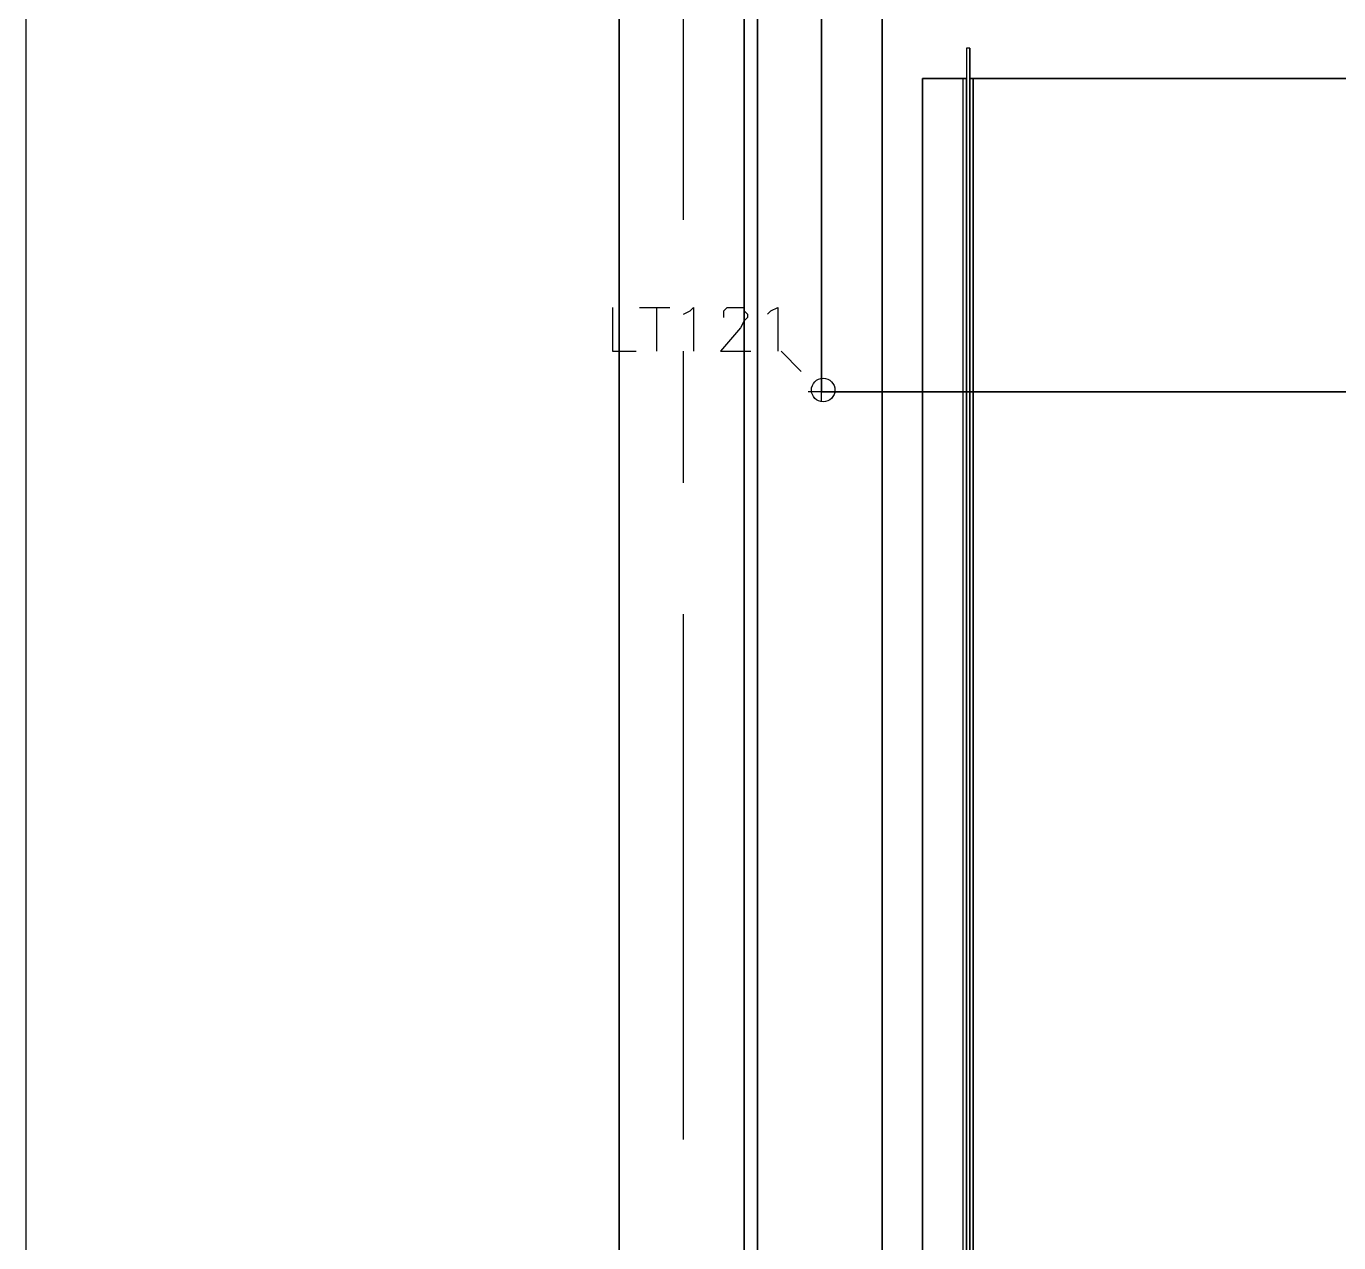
# Model space of a CAD drawing. Header units: metres. Extents: x 114 to 218, y 8 to 180.
# Drawn here: x 126.49 to 132.48, y 83.82 to 89.37 of the extents above; entities that cross this region are included whole.
import ezdxf

# ---------------------------------------------------------------- set-up
doc = ezdxf.new("R2010")
doc.units = ezdxf.units.M
doc.header["$MEASUREMENT"] = 0
for name, color, linetype in [('A_GRID', 7, 'Continuous'), ('E-LIGHT', 7, 'Continuous'), ('E-LIGHT-CLRANCE', 7, 'Continuous'), ('E-TFP-LIGHT', 7, 'Continuous'), ('M-RA2S-Conn', 7, 'Continuous'), ('M-RA2S-Rect', 7, 'Continuous'), ('S-3D-BEAM', 7, 'Continuous'), ('S-3D-SLAB', 7, 'Continuous')]:
    doc.layers.add(name, color=color, linetype=linetype)

msp = doc.modelspace()

# ---------------------------------------------------------------- linework, layer by layer
at = {"layer": 'A_GRID', "color": 1, "true_color": 0xff0000}
for points in [[(129.4885, 88.4859), (129.4885, 90.8855)], [(129.4885, 87.2861), (129.4885, 87.886)], [(129.4885, 84.2867), (129.4885, 86.6863)]]:
    msp.add_lwpolyline(points, dxfattribs=at)
at = {"layer": 'E-LIGHT', "color": 5, "true_color": 0x0000ff}
for points in [[(130.1191, 87.7014), (130.1191, 90.1164), (134.9182, 90.1164), (134.9182, 87.7014), (134.9182, 90.1164), (130.1191, 90.1164), (130.1191, 87.7014)], [(134.9182, 87.7014), (130.1191, 87.7014), (134.9182, 87.7014)], [(130.1191, 87.7014), (130.1191, 87.7014)], [(130.1191, 87.7014), (130.1191, 87.7014)]]:
    msp.add_lwpolyline(points, dxfattribs=at)
at = {"layer": 'E-LIGHT-CLRANCE', "color": 150, "true_color": 0x007fff}
for points in [[(130.1191, 87.7014), (130.1191, 90.1164), (134.9182, 90.1164), (134.9182, 87.7014), (134.9182, 90.1164), (130.1191, 90.1164), (130.1191, 87.7014)], [(134.9182, 87.7014), (130.1191, 87.7014), (134.9182, 87.7014)], [(130.1191, 87.7014), (130.1191, 87.7014)], [(130.1191, 87.7014), (130.1191, 87.7014)]]:
    msp.add_lwpolyline(points, dxfattribs=at)
at = {"layer": 'E-TFP-LIGHT', "color": 5, "true_color": 0x0000ff}
for points in [[(129.1655, 88.086), (129.1655, 87.886), (129.2731, 87.886)], [(129.2885, 88.086), (129.4269, 88.086)], [(129.3654, 88.086), (129.3654, 87.886)], [(129.4885, 88.0552), (129.5192, 88.0706), (129.5346, 88.086), (129.5346, 87.886)], [(129.673, 88.0398), (129.673, 88.0552), (129.673, 88.0706), (129.6884, 88.086), (129.7038, 88.086), (129.7346, 88.086), (129.7653, 88.086), (129.7653, 88.0706), (129.7807, 88.0552), (129.7807, 88.0398), (129.7653, 88.0245), (129.75, 87.9937), (129.6577, 87.886), (129.7961, 87.886)], [(129.873, 88.0552), (129.8884, 88.0706), (129.9192, 88.086), (129.9192, 87.886)], [(130.0268, 87.7937), (129.9345, 87.886)], [(130.0268, 87.7937), (130.0268, 87.7937), (130.0268, 87.7937), (130.0268, 87.7937)], [(130.1191, 87.7476), (130.1191, 87.7014), (130.1653, 87.7014)], [(130.1191, 87.6553), (130.1191, 87.7014), (130.0576, 87.7014)], [(130.1191, 87.7014), (130.1191, 87.7014)], [(130.1191, 87.7014), (130.1191, 87.7014)], [(130.1653, 87.7014), (130.1653, 87.7014)]]:
    msp.add_lwpolyline(points, dxfattribs=at)
msp.add_circle((130.1268, 87.7091), 0.0538, dxfattribs=at)
at = {"layer": 'M-RA2S-Conn', "color": 6, "true_color": 0xff00ff}
for points in [[(130.7959, 89.2704), (130.7959, 89.2704), (130.7805, 89.2704), (130.7805, 79.7799), (130.7959, 79.7799), (130.7959, 89.2704), (130.7805, 89.2704)], [(130.7805, 89.2704), (130.7805, 79.7799)], [(130.7805, 89.2704), (130.7805, 89.2704)], [(130.7805, 89.2704), (130.7805, 89.2704)], [(130.7959, 89.2704), (130.7959, 79.7799)], [(130.7959, 89.2704), (130.7959, 89.2704)], [(130.7959, 89.2704), (130.7959, 89.2704)], [(130.7805, 79.9337), (130.7651, 79.9337), (130.7651, 89.132), (130.7805, 89.132)], [(130.7651, 89.132), (130.7805, 89.132), (130.7805, 79.9337), (130.7651, 79.9337), (130.7651, 89.132)], [(130.7651, 89.132), (130.7651, 89.132)], [(130.7805, 79.9337), (130.7805, 79.9337), (130.7805, 89.132)], [(130.7805, 89.132), (130.7805, 89.132)], [(130.8113, 79.9337), (130.7959, 79.9337), (130.8113, 79.9337), (130.8113, 89.132), (130.7959, 89.132), (130.8113, 89.132), (130.8113, 79.9337)], [(130.7959, 89.132), (130.7959, 79.9337), (130.7959, 89.132)], [(130.7959, 89.132), (130.7959, 89.132)], [(130.8113, 89.132), (130.8113, 89.132)], [(130.8113, 89.132), (130.8113, 89.132)]]:
    msp.add_lwpolyline(points, dxfattribs=at)
at = {"layer": 'M-RA2S-Rect', "color": 6, "true_color": 0xff00ff}
for points in [[(130.5806, 79.9337), (130.5806, 89.132), (130.5806, 79.9337), (130.7805, 79.9337), (130.5806, 79.9337)], [(130.7805, 89.132), (130.5806, 89.132), (130.7805, 89.132)], [(130.5806, 89.132), (130.5806, 89.132)], [(130.7805, 79.9337), (130.7805, 89.132), (130.7805, 79.9337)], [(130.7805, 89.132), (130.7805, 89.132)], [(130.7959, 89.132), (130.7959, 79.9337), (130.7959, 89.132), (136.3949, 89.132), (130.7959, 89.132)], [(130.7959, 89.132), (130.7959, 89.132)], [(130.7959, 89.132), (130.7959, 89.132)]]:
    msp.add_lwpolyline(points, dxfattribs=at)
at = {"layer": 'S-3D-BEAM', "color": 4, "true_color": 0x00ffff}
for points in [[(129.1962, 107.2209), (130.396, 107.2209), (130.396, 107.2209), (130.396, 79.3184), (129.1962, 79.3184), (129.1962, 107.2209)], [(129.1962, 79.3184), (129.1962, 107.2209), (129.1962, 79.3184)], [(129.7653, 107.2209), (129.1962, 107.2209), (129.1962, 107.2209), (129.1962, 79.3184), (129.7653, 79.3184), (129.7653, 107.2209)], [(129.1962, 107.2209), (129.7653, 107.2209), (129.7653, 107.2209), (129.7653, 79.3184), (129.1962, 79.3184), (129.1962, 107.2209)], [(129.1962, 79.3184), (129.1962, 107.2209), (129.1962, 79.3184)], [(130.396, 107.2209), (129.1962, 107.2209), (129.1962, 107.2209), (129.1962, 79.3184), (130.396, 79.3184), (130.396, 107.2209)], [(129.8269, 107.2209), (130.396, 107.2209), (129.8269, 107.2209), (129.8269, 107.2209), (129.8269, 79.3184), (130.396, 79.3184), (130.396, 107.2209), (129.1962, 107.2209), (129.7653, 107.2209)], [(129.7653, 79.3184), (129.7653, 107.2209), (129.7653, 79.3184)], [(129.8269, 107.2209), (130.396, 107.2209), (130.396, 107.2209), (130.396, 79.3184), (129.8269, 79.3184), (129.8269, 107.2209)], [(129.8269, 79.3184), (129.8269, 107.2209), (129.8269, 79.3184)], [(130.396, 79.3184), (130.396, 107.2209), (130.396, 79.3184)], [(130.396, 79.3184), (130.396, 107.2209), (130.396, 79.3184)]]:
    msp.add_lwpolyline(points, dxfattribs=at)
at = {"layer": 'S-3D-SLAB', "color": 51, "true_color": 0xffff7f}
for points in [[(126.489, 23.4674), (126.489, 163.0719)], [(126.489, 23.4674), (126.489, 163.0719), (202.5978, 163.0719), (202.5978, 106.8671), (197.5064, 106.8671), (197.5064, 104.4983), (198.1063, 104.4983), (198.1063, 100.4837), (197.5064, 100.4837), (197.5064, 79.6722), (202.5978, 79.6722), (202.5978, 23.4674), (126.489, 23.4674)]]:
    msp.add_lwpolyline(points, dxfattribs=at)

doc.saveas('drawing.dxf')
